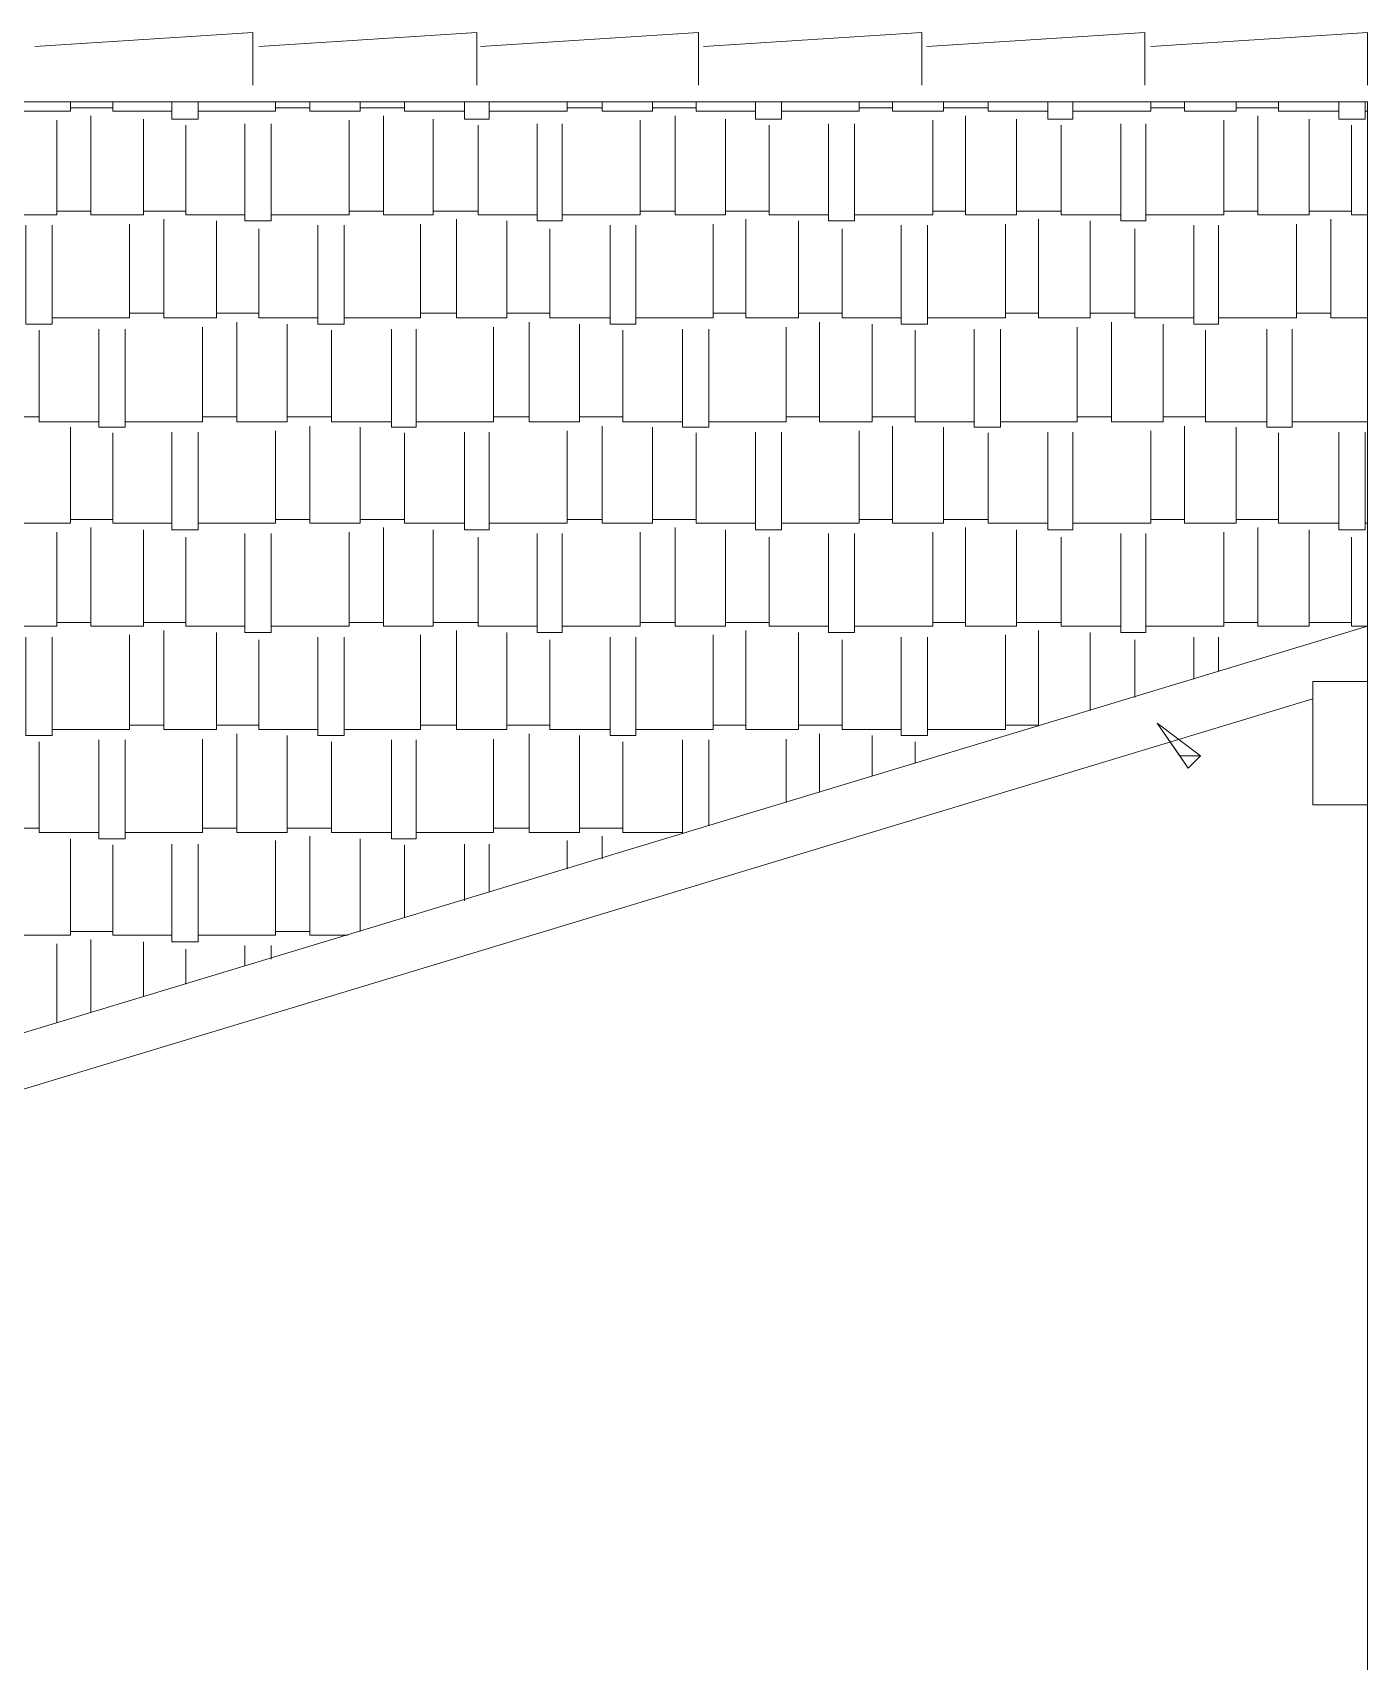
# Model space of a CAD drawing. Header units: millimetres. Extents: x 9030 to 20230, y 384 to 6944.
# Drawn here: x 17242 to 19178, y 4580 to 6944 of the extents above; entities that cross this region are included whole.
import ezdxf

# ---------------------------------------------------------------- set-up
doc = ezdxf.new("R2010")
doc.units = ezdxf.units.MM
doc.layers.add('A-ALV-___-___-EXI', color=250, linetype='Continuous', lineweight=25)
doc.layers.add('A-COB-___-___-EXI', color=250, linetype='Continuous', lineweight=25)

msp = doc.modelspace()

# ---------------------------------------------------------------- linework, layer by layer
at = {"layer": 'A-ALV-___-___-EXI', "color": 18, "lineweight": 9, "flags": 128}
msp.add_lwpolyline([(19178.4, 884.1), (19178.4, 5114.8), (19178.4, 6843.9), (9840.8, 6843.9)], dxfattribs=at)
at = {"layer": 'A-COB-___-___-EXI', "color": 18, "lineweight": 9}
for p, q in [((17296.9, 6835.4), (17358.3, 6835.4)), ((17594.2, 6835.4), (17644, 6835.4)), ((17717, 6835.4), (17781.6, 6835.4)), ((18017.5, 6835.4), (18068.3, 6835.4)), ((18141.3, 6835.4), (18204.8, 6835.4)), ((18440.8, 6835.4), (18489.5, 6835.4)), ((18563.6, 6835.4), (18628.1, 6835.4)), ((18864.1, 6835.4), (18912.8, 6835.4)), ((18987.9, 6835.4), (19049.3, 6835.4)), ((19175.2, 6830.1), (19178.4, 6830.1)), ((17276.8, 6685.1), (17326.5, 6685.1)), ((17402.7, 6685.1), (17464.1, 6685.1)), ((17701.1, 6685.1), (17750.9, 6685.1)), ((17822.8, 6685.1), (17888.4, 6685.1)), ((18123.3, 6685.1), (18174.1, 6685.1)), ((18247.2, 6685.1), (18310.7, 6685.1)), ((18547.7, 6685.1), (18595.3, 6685.1)), ((18669.4, 6685.1), (18733.9, 6685.1)), ((18969.9, 6685.1), (19019.6, 6685.1)), ((19093.7, 6685.1), (19155.1, 6685.1)), ((17382.6, 6537), (17432.3, 6537)), ((17508.5, 6537), (17569.9, 6537)), ((17804.8, 6537), (17856.7, 6537)), ((17929.7, 6537), (17992.1, 6537)), ((18229.2, 6537), (18276.8, 6537)), ((18353, 6537), (18416.5, 6537)), ((18653.5, 6537), (18701.1, 6537)), ((18776.3, 6537), (18840.8, 6537)), ((19075.7, 6537), (19125.5, 6537)), ((17190, 6386.7), (17251.4, 6386.7)), ((17488.4, 6386.7), (17538.2, 6386.7)), ((17611.2, 6386.7), (17675.7, 6386.7)), ((17910.7, 6386.7), (17962.5, 6386.7)), ((18035.5, 6386.7), (18098, 6386.7)), ((18335, 6386.7), (18383.7, 6386.7)), ((18459.9, 6386.7), (18522.3, 6386.7)), ((18757.2, 6386.7), (18806.9, 6386.7)), ((18882.1, 6386.7), (18943.5, 6386.7)), ((19069.4, 6379.3), (19178.4, 6379.3)), ((17296.9, 6237.5), (17358.3, 6237.5)), ((17594.2, 6237.5), (17644, 6237.5)), ((17717, 6237.5), (17781.6, 6237.5)), ((18017.5, 6237.5), (18068.3, 6237.5)), ((18141.3, 6237.5), (18204.8, 6237.5)), ((18440.8, 6237.5), (18489.5, 6237.5)), ((18563.6, 6237.5), (18628.1, 6237.5)), ((18864.1, 6237.5), (18912.8, 6237.5)), ((18987.9, 6237.5), (19049.3, 6237.5)), ((19175.2, 6232.2), (19178.4, 6232.2)), ((17276.8, 6088.3), (17326.5, 6088.3)), ((17402.7, 6088.3), (17464.1, 6088.3)), ((17701.1, 6088.3), (17750.9, 6088.3)), ((17822.8, 6088.3), (17888.4, 6088.3)), ((18123.3, 6088.3), (18174.1, 6088.3)), ((18247.2, 6088.3), (18310.7, 6088.3)), ((18547.7, 6088.3), (18595.3, 6088.3)), ((18669.4, 6088.3), (18733.9, 6088.3)), ((18701.1, 5938), (18701.1, 6076.7)), ((18969.9, 6088.3), (19019.6, 6088.3)), ((19093.7, 6088.3), (19155.1, 6088.3)), ((18776.3, 5960.3), (18776.3, 6073.5)), ((18840.8, 5979.3), (18840.8, 6062.9)), ((18926.5, 6005.8), (18926.5, 6067.1)), ((18962.5, 6017.4), (18962.5, 6067.1)), ((16980.5, 5335.9), (19099, 5977.2)), ((17382.6, 5939.1), (17432.3, 5939.1)), ((17508.5, 5939.1), (17569.9, 5939.1)), ((17804.8, 5939.1), (17856.7, 5939.1)), ((17929.7, 5939.1), (17992.1, 5939.1)), ((18229.2, 5939.1), (18276.8, 5939.1)), ((18353, 5939.1), (18416.5, 5939.1)), ((18653.5, 5939.1), (18701.1, 5939.1)), ((18184.7, 5781.4), (18184.7, 5917.9)), ((18222.8, 5793.1), (18222.8, 5917.9)), ((18335, 5826.9), (18335, 5919)), ((18383.7, 5841.7), (18383.7, 5926.4)), ((18459.9, 5865), (18459.9, 5924.3)), ((18522.3, 5884.1), (18522.3, 5914.8)), ((17190, 5789.9), (17251.4, 5789.9)), ((17488.4, 5789.9), (17538.2, 5789.9)), ((17611.2, 5789.9), (17675.7, 5789.9)), ((17717, 5639.6), (17717, 5774)), ((17910.7, 5789.9), (17962.5, 5789.9)), ((18017.5, 5730.6), (18017.5, 5771.9)), ((18035.5, 5789.9), (18098, 5789.9)), ((18068.3, 5745.4), (18068.3, 5778.2)), ((17781.6, 5659.7), (17781.6, 5765.5)), ((17868.3, 5684.1), (17868.3, 5766.6)), ((17904.3, 5697.8), (17904.3, 5766.6)), ((17296.9, 5639.6), (17358.3, 5639.6)), ((17326.5, 5522.2), (17326.5, 5628)), ((17594.2, 5639.6), (17644, 5639.6)), ((17276.8, 5507.3), (17276.8, 5621.6)), ((17402.7, 5545.4), (17402.7, 5624.8)), ((17464.1, 5563.4), (17464.1, 5614.2)), ((17549.8, 5589.9), (17549.8, 5619.5)), ((17587.9, 5599.4), (17587.9, 5619.5))]:
    msp.add_line(p, q, dxfattribs=at)
at = {"layer": 'A-COB-___-___-EXI', "color": 18, "lineweight": 9, "flags": 128}
for points in [[(17561.4, 6868.2), (17561.4, 6944.4), (17245, 6924.3)], [(17886.3, 6868.2), (17886.3, 6944.4), (17569.9, 6924.3)], [(18208, 6868.2), (18208, 6944.4), (17891.6, 6924.3)], [(18531.8, 6868.2), (18531.8, 6944.4), (18215.4, 6924.3)], [(18855.6, 6868.2), (18855.6, 6944.4), (18539.2, 6924.3)], [(19178.4, 6868.2), (19178.4, 6944.4), (18864.1, 6924.3)], [(17221.8, 6843.9), (17221.8, 6830.1), (17296.9, 6830.1), (17296.9, 6843.9)], [(17358.3, 6843.9), (17358.3, 6830.1), (17444, 6830.1)], [(17444, 6843.9), (17444, 6818.5), (17482.1, 6818.5), (17482.1, 6843.9)], [(17482.1, 6830.1), (17594.2, 6830.1), (17594.2, 6843.9)], [(17644, 6843.9), (17644, 6830.1), (17717, 6830.1), (17717, 6843.9)], [(17781.6, 6843.9), (17781.6, 6830.1), (17868.3, 6830.1)], [(17868.3, 6843.9), (17868.3, 6818.5), (17904.3, 6818.5), (17904.3, 6843.9)], [(17904.3, 6830.1), (18017.5, 6830.1), (18017.5, 6843.9)], [(18068.3, 6843.9), (18068.3, 6830.1), (18141.3, 6830.1), (18141.3, 6843.9)], [(18204.8, 6843.9), (18204.8, 6830.1), (18290.5, 6830.1)], [(18290.5, 6843.9), (18290.5, 6818.5), (18328.6, 6818.5), (18328.6, 6843.9)], [(18328.6, 6830.1), (18440.8, 6830.1), (18440.8, 6843.9)], [(18489.5, 6843.9), (18489.5, 6830.1), (18563.6, 6830.1), (18563.6, 6843.9)], [(18628.1, 6843.9), (18628.1, 6830.1), (18714.9, 6830.1)], [(18714.9, 6843.9), (18714.9, 6818.5), (18750.9, 6818.5), (18750.9, 6843.9)], [(18750.9, 6830.1), (18864.1, 6830.1), (18864.1, 6843.9)], [(18912.8, 6843.9), (18912.8, 6830.1), (18987.9, 6830.1), (18987.9, 6843.9)], [(19049.3, 6843.9), (19049.3, 6830.1), (19137.1, 6830.1)], [(19137.1, 6843.9), (19137.1, 6818.5), (19175.2, 6818.5), (19175.2, 6843.9)], [(17163.6, 6679.8), (17276.8, 6679.8), (17276.8, 6817.4)], [(17326.5, 6823.7), (17326.5, 6679.8), (17402.7, 6679.8), (17402.7, 6818.5)], [(17464.1, 6810), (17464.1, 6679.8), (17549.8, 6679.8)], [(17549.8, 6812.1), (17549.8, 6671.4), (17587.9, 6671.4), (17587.9, 6812.1)], [(17587.9, 6679.8), (17701.1, 6679.8), (17701.1, 6817.4)], [(17750.9, 6823.7), (17750.9, 6679.8), (17822.8, 6679.8), (17822.8, 6818.5)], [(17888.4, 6810), (17888.4, 6679.8), (17974.1, 6679.8)], [(17974.1, 6812.1), (17974.1, 6671.4), (18010.1, 6671.4), (18010.1, 6812.1)], [(18010.1, 6679.8), (18123.3, 6679.8), (18123.3, 6817.4)], [(18174.1, 6823.7), (18174.1, 6679.8), (18247.2, 6679.8), (18247.2, 6818.5)], [(18310.7, 6810), (18310.7, 6679.8), (18396.4, 6679.8)], [(18396.4, 6812.1), (18396.4, 6671.4), (18434.5, 6671.4), (18434.5, 6812.1)], [(18434.5, 6679.8), (18547.7, 6679.8), (18547.7, 6817.4)], [(18595.3, 6823.7), (18595.3, 6679.8), (18669.4, 6679.8), (18669.4, 6818.5)], [(18733.9, 6810), (18733.9, 6679.8), (18820.7, 6679.8)], [(18820.7, 6812.1), (18820.7, 6671.4), (18856.7, 6671.4), (18856.7, 6812.1)], [(18856.7, 6679.8), (18969.9, 6679.8), (18969.9, 6817.4)], [(19019.6, 6823.7), (19019.6, 6679.8), (19093.7, 6679.8), (19093.7, 6818.5)], [(19155.1, 6810), (19155.1, 6679.8), (19178.4, 6679.8)], [(17432.3, 6673.5), (17432.3, 6530.6), (17508.5, 6530.6), (17508.5, 6671.4)], [(17856.7, 6673.5), (17856.7, 6530.6), (17929.7, 6530.6), (17929.7, 6671.4)], [(18276.8, 6673.5), (18276.8, 6530.6), (18353, 6530.6), (18353, 6671.4)], [(18701.1, 6673.5), (18701.1, 6530.6), (18776.3, 6530.6), (18776.3, 6671.4)], [(19125.5, 6673.5), (19125.5, 6530.6), (19178.4, 6530.6)], [(17232.3, 6665), (17232.3, 6521.1), (17270.4, 6521.1), (17270.4, 6665)], [(17270.4, 6530.6), (17382.6, 6530.6), (17382.6, 6666.1)], [(17569.9, 6659.7), (17569.9, 6530.6), (17655.6, 6530.6)], [(17655.6, 6665), (17655.6, 6521.1), (17693.7, 6521.1), (17693.7, 6665)], [(17693.7, 6530.6), (17804.8, 6530.6), (17804.8, 6666.1)], [(17992.1, 6659.7), (17992.1, 6530.6), (18080, 6530.6)], [(18080, 6665), (18080, 6521.1), (18117, 6521.1), (18117, 6665)], [(18117, 6530.6), (18229.2, 6530.6), (18229.2, 6666.1)], [(18416.5, 6659.7), (18416.5, 6530.6), (18502.2, 6530.6)], [(18502.2, 6665), (18502.2, 6521.1), (18540.3, 6521.1), (18540.3, 6665)], [(18540.3, 6530.6), (18653.5, 6530.6), (18653.5, 6666.1)], [(18840.8, 6659.7), (18840.8, 6530.6), (18926.5, 6530.6)], [(18926.5, 6665), (18926.5, 6521.1), (18962.5, 6521.1), (18962.5, 6665)], [(18962.5, 6530.6), (19075.7, 6530.6), (19075.7, 6666.1)], [(17251.4, 6512.6), (17251.4, 6379.3), (17338.2, 6379.3)], [(17338.2, 6513.7), (17338.2, 6371.9), (17376.3, 6371.9), (17376.3, 6513.7)], [(17376.3, 6379.3), (17488.4, 6379.3), (17488.4, 6516.9)], [(17538.2, 6524.3), (17538.2, 6379.3), (17611.2, 6379.3), (17611.2, 6521.1)], [(17675.7, 6512.6), (17675.7, 6379.3), (17762.5, 6379.3)], [(17762.5, 6513.7), (17762.5, 6371.9), (17798.5, 6371.9), (17798.5, 6513.7)], [(17798.5, 6379.3), (17910.7, 6379.3), (17910.7, 6516.9)], [(17962.5, 6524.3), (17962.5, 6379.3), (18035.5, 6379.3), (18035.5, 6521.1)], [(18098, 6512.6), (18098, 6379.3), (18184.7, 6379.3)], [(18184.7, 6513.7), (18184.7, 6371.9), (18222.8, 6371.9), (18222.8, 6513.7)], [(18222.8, 6379.3), (18335, 6379.3), (18335, 6516.9)], [(18383.7, 6524.3), (18383.7, 6379.3), (18459.9, 6379.3), (18459.9, 6521.1)], [(18522.3, 6512.6), (18522.3, 6379.3), (18608, 6379.3)], [(18608, 6513.7), (18608, 6371.9), (18646.1, 6371.9), (18646.1, 6513.7)], [(18646.1, 6379.3), (18757.2, 6379.3), (18757.2, 6516.9)], [(18806.9, 6524.3), (18806.9, 6379.3), (18882.1, 6379.3), (18882.1, 6521.1)], [(18943.5, 6512.6), (18943.5, 6379.3), (19032.3, 6379.3)], [(19032.3, 6513.7), (19032.3, 6371.9), (19069.4, 6371.9), (19069.4, 6513.7)], [(17221.8, 6373), (17221.8, 6232.2), (17296.9, 6232.2), (17296.9, 6371.9)], [(17358.3, 6363.4), (17358.3, 6232.2), (17444, 6232.2)], [(17444, 6364.5), (17444, 6222.7), (17482.1, 6222.7), (17482.1, 6364.5)], [(17482.1, 6232.2), (17594.2, 6232.2), (17594.2, 6366.6)], [(17644, 6373), (17644, 6232.2), (17717, 6232.2), (17717, 6371.9)], [(17781.6, 6363.4), (17781.6, 6232.2), (17868.3, 6232.2)], [(17868.3, 6364.5), (17868.3, 6222.7), (17904.3, 6222.7), (17904.3, 6364.5)], [(17904.3, 6232.2), (18017.5, 6232.2), (18017.5, 6366.6)], [(18068.3, 6373), (18068.3, 6232.2), (18141.3, 6232.2), (18141.3, 6371.9)], [(18204.8, 6363.4), (18204.8, 6232.2), (18290.5, 6232.2)], [(18290.5, 6364.5), (18290.5, 6222.7), (18328.6, 6222.7), (18328.6, 6364.5)], [(18328.6, 6232.2), (18440.8, 6232.2), (18440.8, 6366.6)], [(18489.5, 6373), (18489.5, 6232.2), (18563.6, 6232.2), (18563.6, 6371.9)], [(18628.1, 6363.4), (18628.1, 6232.2), (18714.9, 6232.2)], [(18714.9, 6364.5), (18714.9, 6222.7), (18750.9, 6222.7), (18750.9, 6364.5)], [(18750.9, 6232.2), (18864.1, 6232.2), (18864.1, 6366.6)], [(18912.8, 6373), (18912.8, 6232.2), (18987.9, 6232.2), (18987.9, 6371.9)], [(19049.3, 6363.4), (19049.3, 6232.2), (19137.1, 6232.2)], [(19137.1, 6364.5), (19137.1, 6222.7), (19175.2, 6222.7), (19175.2, 6364.5)], [(17163.6, 6083), (17276.8, 6083), (17276.8, 6219.5)], [(17326.5, 6225.9), (17326.5, 6083), (17402.7, 6083), (17402.7, 6222.7)], [(17549.8, 6217.4), (17549.8, 6073.5), (17587.9, 6073.5), (17587.9, 6217.4)], [(17587.9, 6083), (17701.1, 6083), (17701.1, 6219.5)], [(17750.9, 6225.9), (17750.9, 6083), (17822.8, 6083), (17822.8, 6222.7)], [(17974.1, 6217.4), (17974.1, 6073.5), (18010.1, 6073.5), (18010.1, 6217.4)], [(18010.1, 6083), (18123.3, 6083), (18123.3, 6219.5)], [(18174.1, 6225.9), (18174.1, 6083), (18247.2, 6083), (18247.2, 6222.7)], [(18396.4, 6217.4), (18396.4, 6073.5), (18434.5, 6073.5), (18434.5, 6217.4)], [(18434.5, 6083), (18547.7, 6083), (18547.7, 6219.5)], [(18595.3, 6225.9), (18595.3, 6083), (18669.4, 6083), (18669.4, 6222.7)], [(18820.7, 6217.4), (18820.7, 6073.5), (18856.7, 6073.5), (18856.7, 6217.4)], [(18856.7, 6083), (18969.9, 6083), (18969.9, 6219.5)], [(19019.6, 6225.9), (19019.6, 6083), (19093.7, 6083), (19093.7, 6222.7)], [(15630.2, 4927.5), (15179.4, 4790.9), (15179.4, 4872.4), (19178.4, 6083), (19155.1, 6083), (19155.1, 6212.1)], [(17464.1, 6212.1), (17464.1, 6083), (17549.8, 6083)], [(17888.4, 6212.1), (17888.4, 6083), (17974.1, 6083)], [(18310.7, 6212.1), (18310.7, 6083), (18396.4, 6083)], [(18733.9, 6212.1), (18733.9, 6083), (18820.7, 6083)], [(17432.3, 6076.7), (17432.3, 5932.7), (17508.5, 5932.7), (17508.5, 6073.5)], [(17856.7, 6076.7), (17856.7, 5932.7), (17929.7, 5932.7), (17929.7, 6073.5)], [(18276.8, 6076.7), (18276.8, 5932.7), (18353, 5932.7), (18353, 6073.5)], [(17232.3, 6067.1), (17232.3, 5924.3), (17270.4, 5924.3), (17270.4, 6067.1)], [(17270.4, 5932.7), (17382.6, 5932.7), (17382.6, 6070.3)], [(17569.9, 6062.9), (17569.9, 5932.7), (17655.6, 5932.7)], [(17655.6, 6067.1), (17655.6, 5924.3), (17693.7, 5924.3), (17693.7, 6067.1)], [(17693.7, 5932.7), (17804.8, 5932.7), (17804.8, 6070.3)], [(17992.1, 6062.9), (17992.1, 5932.7), (18080, 5932.7)], [(18080, 6067.1), (18080, 5924.3), (18117, 5924.3), (18117, 6067.1)], [(18117, 5932.7), (18229.2, 5932.7), (18229.2, 6070.3)], [(18416.5, 6062.9), (18416.5, 5932.7), (18502.2, 5932.7)], [(18502.2, 6067.1), (18502.2, 5924.3), (18540.3, 5924.3), (18540.3, 6067.1)], [(18540.3, 5932.7), (18653.5, 5932.7), (18653.5, 6070.3)], [(17251.4, 5914.8), (17251.4, 5783.5), (17338.2, 5783.5)], [(17338.2, 5917.9), (17338.2, 5774), (17376.3, 5774), (17376.3, 5917.9)], [(17376.3, 5783.5), (17488.4, 5783.5), (17488.4, 5919)], [(17538.2, 5926.4), (17538.2, 5783.5), (17611.2, 5783.5), (17611.2, 5924.3)], [(17675.7, 5914.8), (17675.7, 5783.5), (17762.5, 5783.5)], [(17762.5, 5917.9), (17762.5, 5774), (17798.5, 5774), (17798.5, 5917.9)], [(17798.5, 5783.5), (17910.7, 5783.5), (17910.7, 5919)], [(17962.5, 5926.4), (17962.5, 5783.5), (18035.5, 5783.5), (18035.5, 5924.3)], [(18098, 5914.8), (18098, 5783.5), (18184.7, 5783.5)], [(17221.8, 5778.2), (17221.8, 5634.3), (17296.9, 5634.3), (17296.9, 5774)], [(17482.1, 5634.3), (17594.2, 5634.3), (17594.2, 5771.9)], [(17644, 5778.2), (17644, 5634.3), (17699, 5634.3)], [(17358.3, 5765.5), (17358.3, 5634.3), (17444, 5634.3)], [(17444, 5766.6), (17444, 5624.8), (17482.1, 5624.8), (17482.1, 5766.6)]]:
    msp.add_lwpolyline(points, dxfattribs=at)
for points in [[(19178.4, 6002.6), (19099, 6002.6), (19099, 5823.7), (19178.4, 5823.7)], [(18873.6, 5942.3), (18936, 5894.6), (18906.4, 5894.6)], [(18936, 5894.6), (18906.4, 5894.6), (18918.1, 5876.7)]]:
    msp.add_lwpolyline(points, close=True, dxfattribs=at)
at = {"layer": 'A-COB-___-___-EXI', "color": 28, "lineweight": 15, "flags": 128}
msp.add_lwpolyline([(18918.1, 5876.7), (18873.6, 5942.3), (18936, 5894.6)], close=True, dxfattribs=at)

doc.saveas('drawing.dxf')
